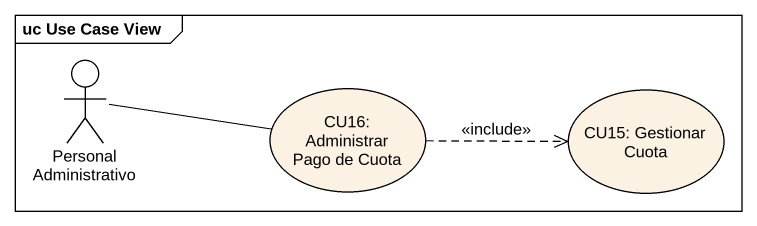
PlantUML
@startuml
mainframe uc Use Case View
actor "Personal Administrativo" as Personal_Administrativo
usecase "CU16: Administrar Pago de Cuota" as CU16_Administrar_Pago_de
usecase "CU15: Gestionar Cuota" as CU15_Gestionar_Cuota
Personal_Administrativo -right- CU16_Administrar_Pago_de
CU16_Administrar_Pago_de .right.> CU15_Gestionar_Cuota : <<include>>
@enduml
